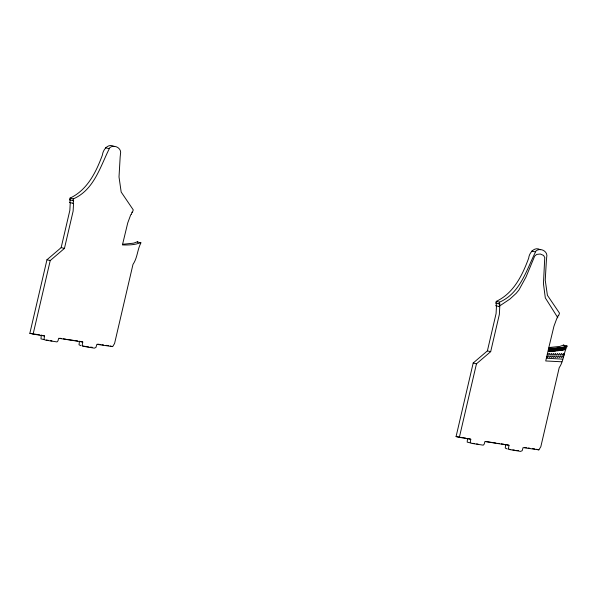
<?xml version="1.0" encoding="UTF-8"?>
<svg xmlns="http://www.w3.org/2000/svg" width="597" height="597" viewBox="0 0 597 597"><rect width="100%" height="100%" fill="white"/><g stroke="black" fill="none" stroke-linecap="round" stroke-linejoin="round"><path stroke-width="0.9" d="M73.535 203.413L73.125 211.144L64.446 248.412L50.238 260.553L33.126 334.104L29.85 333.305L46.962 259.762L61.163 247.613L69.849 210.345L70.259 202.622L69.759 202.54L70.349 199.965L69.662 199.853L73.625 200.756L73.028 203.323L73.535 203.413L69.752 202.532M499.771 306.671L499.353 314.403L490.674 351.663L476.466 363.812L459.362 437.355L456.078 436.564L473.19 363.013L487.398 350.872L496.077 313.604L496.488 305.88L495.988 305.798L496.577 303.216L495.891 303.104L499.853 304.015L499.256 306.582L499.771 306.671L495.98 305.783M546.912 356.446L547.188 357.469L548.262 355.924L548.852 355.909L549.225 357.416L550.904 355.864L551.218 357.506L552.934 355.864L553.232 357.513L554.956 355.857L555.068 357.267L555.62 357.521L556.949 355.909L557.613 357.558L558.986 355.931L559.635 357.581L561.008 355.887L561.65 357.61L563.023 355.902L563.523 357.61M547.479 353.991L547.755 355.014L548.837 353.461L549.427 353.446L549.8 354.961L551.471 353.409L551.785 355.051L553.509 353.409L553.807 355.058L555.523 353.402L555.643 354.812L556.195 355.066L557.523 353.454L558.188 355.103L559.553 353.476L560.21 355.125L561.583 353.424L562.217 355.155L563.598 353.439L564.098 355.155M137.579 242.233L137.332 241.792L133.609 243.173L122.803 244.27M137.332 241.792L140.862 243.024C137.295 249.733 137.541 257.747 132.982 264.411L114.579 343.484L112.654 346.611L96.863 344.342L95.93 347.469L94.333 348.148L82.841 346.223L82.222 345.215L82.752 342.021L79.476 341.23L79.013 344.812L81.058 345.715M563.814 345.484L563.568 345.051L559.837 346.424L549.039 347.521M563.568 345.051L567.09 346.282C563.531 352.991 563.769 360.998 559.21 367.67L540.815 446.743L538.882 449.862L523.099 447.593L522.159 450.72L520.562 451.407L509.069 449.481L508.45 448.474L508.98 445.28L505.704 444.489L505.241 448.071L507.293 448.974M69.64 199.846L70.043 198.114C87.423 189.988 96.154 172.011 102.445 154.907C102.96 149.489 108.445 142.922 114.057 146.496M41.26 335.238L40.984 338.88L44.469 339.708M140.922 242.658L140.616 242.583C135.026 245.046 128.497 245.076 122.437 244.927L127.721 222.98L130.847 214.495L131.385 214.532L131.952 212.099L132.355 212.517L133.258 209.883L121.176 192.04L119.012 176.936L120.184 156.727A16.246 5.634 -76.4 0 0 120.437 154.078C122.109 148.228 114.311 144.041 109.841 147.601C100.371 166.1 94.401 189.682 73.319 198.905L72.916 200.637L73.625 200.756M41.268 335.178L44.551 335.977L44.044 339.051L45.23 340.089L57.014 341.917L57.976 340.865L58.663 338.29L82.752 342.021M495.868 303.104L496.271 301.366C513.651 293.246 522.39 275.269 528.673 258.165C529.196 252.74 534.673 246.18 540.285 249.755M467.488 438.497L467.212 442.131L470.697 442.967M567.15 345.917L566.844 345.842C561.255 348.297 554.725 348.335 548.665 348.185L553.949 326.231L557.076 317.753L557.62 317.783L558.188 315.358L558.74 315.41L559.493 313.134L547.404 295.291L545.24 280.194L546.412 259.986A16.246 5.634 -76.4 0 0 546.673 257.337C548.337 251.479 540.539 247.292 536.069 250.852C526.599 269.359 520.636 292.933 499.547 302.164L499.144 303.895L499.853 304.015M467.503 438.437L470.779 439.235L470.272 442.31L471.466 443.347L483.242 445.168L484.204 444.123L484.891 441.549L508.98 445.28M548.546 348.82L545.725 360.961L561.74 361.789M548.449 351.506L549.106 348.663M548.949 351.588L549.613 348.745M549.434 351.663L550.091 348.827M550.038 351.476L550.703 348.641M550.524 351.558L551.18 348.715M551.001 351.633L551.658 348.797M551.509 351.476L552.165 348.633M551.971 351.551L552.635 348.708M552.524 351.432L553.18 348.596M553.053 351.275L553.717 348.439M553.523 351.357L554.18 348.514M554.031 351.193L554.688 348.349M554.479 351.267L555.143 348.424M555.001 351.103L555.665 348.267M555.456 351.178L556.113 348.342M556.001 350.984L556.658 348.141M556.531 350.827L557.195 347.984M557.023 350.902L557.688 348.066M557.546 350.79L558.21 347.947M558.038 350.864L558.702 348.029M558.591 350.715L559.247 347.872M559.105 350.551L559.77 347.715M559.576 350.626L560.232 347.79M560.12 350.469L560.784 347.633M560.635 350.267L561.299 347.432M561.061 350.342L561.725 347.499M561.561 350.178L562.225 347.335M562.016 350.252L562.673 347.409M562.456 350.327L563.12 347.484M562.971 350.2L563.635 347.364M563.493 350.043L564.15 347.208M563.986 349.879L564.65 347.044M564.463 349.708L565.12 346.872M564.896 349.782L565.553 346.947M499.719 305.903L509.89 299.082L516.144 293.358L518.883 290.052L526.024 276.986L534.673 256.128L536.696 254.412L540.3 254.016L543.598 255.434L544.762 257.546L543.449 283.732L545.315 297.866L557.434 317.149M92.154 347.23L90.11 347.2M518.383 450.489L516.338 450.459M546.494 358.222L562.471 359.125M97.677 344.133L100.206 344.499M101.893 344.738L103.58 344.984M106.065 345.335L108.55 345.693M524.748 447.511L526.435 447.75M528.121 447.996L529.815 448.235M532.293 448.593L534.778 448.951M67.058 339.417L73.267 340.32M75.035 340.581L77.7 340.969M493.286 442.668L495.95 443.056M497.719 443.317L499.495 443.578M501.271 443.84L503.928 444.228M29.85 333.305L33.574 333.917M34.268 334.029L37.036 334.484M37.723 334.596L39.521 334.895M59.872 338.238L61.67 338.529M63.461 338.827L66.155 339.268M33.126 334.104L44.551 335.977M46.402 340.029L48.454 340.365M50.387 340.686L51.954 340.939M82.625 345.976L88.543 346.947M456.078 436.564L459.802 437.176M460.496 437.288L463.265 437.743M463.951 437.855L465.75 438.153M486.1 441.489L492.391 442.526M459.362 437.355L470.779 439.235M472.63 443.287L474.69 443.623M476.622 443.937L478.182 444.198M508.853 449.228L510.786 449.548M512.838 449.884L514.771 450.198M105.542 147.795L108.818 148.586M531.778 251.046L535.054 251.844M70.043 198.114L73.319 198.905M496.271 301.366L499.547 302.164M61.163 247.613L64.446 248.412M487.398 350.872L490.674 351.663M46.962 259.762L50.238 260.553M473.19 363.013L476.466 363.812M110.199 346.014L112.654 346.611M536.427 449.265L538.882 449.862"/></g></svg>
